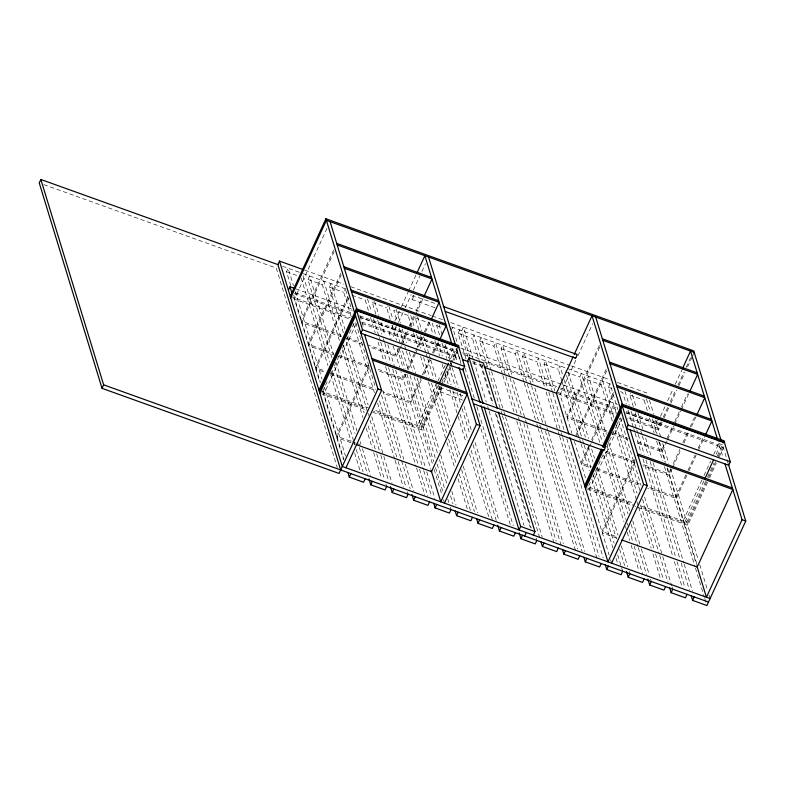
<?xml version="1.0" encoding="UTF-8"?>
<svg xmlns="http://www.w3.org/2000/svg" width="785" height="785" viewBox="0 0 785 785"><rect width="100%" height="100%" fill="white"/><g stroke="black" fill="none" stroke-linecap="round" stroke-linejoin="round"><path stroke-width="0.59" stroke-dasharray="3.92 2.94" d="M290.793 285.75L286.505 271.747L288.115 268.264L293.462 285.76M327.002 228.307L294.414 299.183L319.78 382.158M331.869 357.636L307.965 279.45L309.565 275.967L333.468 354.143M333.654 250.052L301.067 320.928L342.191 335.695M334.125 251.602L301.538 322.478L341.524 336.834M339.395 340.602L322.272 284.592L323.871 281.099L341.357 338.276M343.33 332.663L329.415 287.163L331.025 283.67L344.939 329.18M340.778 273.347L308.181 344.222L333.321 353.25M341.249 274.897L308.662 345.783L333.792 354.8M351.219 316.797L343.722 292.295L345.331 288.801M347.892 296.642L315.305 367.527L325.589 371.217M348.373 298.192L315.786 369.078L326.069 372.767M322.645 391.509L328.248 379.332M330.789 373.788L332.32 370.471M334.351 366.036L340.464 352.75M342.505 348.314L344.026 344.998M346.577 339.463L354.722 321.742M368.391 310.497L365.182 299.998L365.987 298.251M356.184 323.734L323.597 394.62L343.477 459.657M375.897 314.236L372.335 302.568L373.13 300.822M390.204 319.377L386.632 307.7L387.437 305.964M368.842 365.153L336.255 436.038L351.101 441.366M369.323 366.713L336.726 437.588L355.006 444.153M392.794 325.481L389.232 333.233L391.018 339.071M394.835 321.045L399.418 311.076M401.449 306.65L408.072 292.255M408.583 291.147L416.217 274.534M396.474 326.796L392.912 334.547L394.335 339.228M398.515 322.37L403.097 312.401M405.129 307.975L411.242 294.679M413.273 290.254L419.897 275.849M421.938 271.424L425.499 263.672M411.664 327.08L408.092 315.413L408.897 313.666M398.937 348.334L395.875 354.977L368.459 345.125M401.478 342.79L407.081 330.613M409.122 326.177L413.705 316.208M416.246 310.674L421.849 298.496M401.449 345.449L396.356 356.527L370.078 347.098M401.959 344.34L408.063 331.054M410.104 326.629L415.196 315.55M415.707 314.442L423.341 297.829M418.817 329.641L415.245 317.974L416.05 316.227M405.04 373.846L402.999 378.272L376.731 368.842M407.072 369.411L416.747 348.373M417.257 347.264L422.35 336.186M424.391 331.761L429.483 320.682M406.022 374.288L403.48 379.822L377.202 370.392M408.063 369.863L415.186 354.349M415.697 353.25L423.331 336.637M425.372 332.202L429.954 322.233M439.551 335.018L436.705 325.677L437.5 323.94M421.839 376.093L410.123 401.567L382.707 391.725M422.35 374.995L429.474 359.481M432.525 352.838L437.618 341.769M421.29 379.861L410.604 403.127L383.178 393.275M423.841 374.327L430.455 359.932M433.516 353.289L438.609 342.211M451.404 329.945L452.611 327.325L457.606 343.663M466.005 359.059L458.155 333.389L459.765 329.896L467.968 356.733M437.314 382.364L417.463 425.558L401.027 371.796M437.824 381.255L445.468 364.642M448.52 357.999L453.102 348.03L456.782 349.354M438.265 385.474L418.405 428.669L430.837 469.312M450.492 358.892L454.054 351.14L457.253 361.591M439.845 386.181L421.133 426.883L374.072 409.976M441.876 381.775L447.941 368.577M450.158 363.749L458.057 346.577M440.964 386.348L421.614 428.433L373.395 411.114M441.474 385.239L449.933 366.83M450.129 366.409L451.65 363.092M452.16 361.983L458.057 349.158M441.945 386.789L422.085 429.984L372.718 412.262M443.986 382.364L451.11 366.86M454.162 360.217L457.733 352.465L360.148 317.425M479.949 363.023L472.462 338.521L474.061 335.038L481.558 359.54M487.465 366.762L479.615 341.092L481.215 337.599L491.204 370.275M482.598 364.721L481.804 366.467L493.255 403.941M502.478 374.229L493.922 346.224L495.521 342.741L505.511 375.407M509.632 376.8L501.065 348.795L502.675 345.302L511.594 374.474M523.938 381.932L515.372 353.927L516.981 350.444L526.97 383.119M531.092 384.503L522.525 356.498L524.135 353.014L533.044 382.177M544.319 386.141L536.832 361.64L538.432 358.146L548.421 390.822M552.542 392.206L543.985 364.201L545.585 360.717L554.858 391.058M561.854 381.01L558.282 369.342L559.891 365.849L563.816 378.684M575.847 360.236L560.068 394.57L571.853 433.143M577.888 355.811L592.655 323.695M599.72 442.387L579.742 377.045L581.351 373.552L602.399 442.397M599.298 345.439L566.711 416.315L607.835 431.083M599.779 346.99L567.182 417.875L607.168 432.231M604.371 436.784L586.895 379.616L588.495 376.123L606.334 434.468M575.876 435.184L606.422 368.734M576.347 436.735L606.893 370.284M612.261 420.917L601.202 384.748L602.802 381.265L613.86 417.434M616.196 412.988L608.355 387.319L609.955 383.826L617.805 409.495M588.593 446.302L580.959 462.914L591.242 466.604M591.654 439.659L613.546 392.029M589.074 447.852L581.43 464.465L590.575 467.752M589.584 446.743L591.105 443.427M591.615 442.318L614.017 393.589M633.377 406.689L629.806 395.022L630.61 393.275M588.799 485.797L590.33 482.471M592.871 476.937L603.057 454.78M606.619 447.028L615.783 427.099M616.294 425.99L619.865 418.238M622.338 418.022L589.241 490.007L609.131 555.054M647.321 410.663L644.112 400.154L644.917 398.417M635.006 459.441L601.909 531.425L616.755 536.754M634.967 462.1L602.38 532.976L617.226 538.314M656.24 422.35L657.438 419.73M660.479 416.433L665.062 406.473M667.613 400.929L673.206 388.752M675.247 384.316L681.871 369.921M661.137 421.741L658.085 428.384L628.108 417.62M663.178 417.316L667.76 407.346M670.302 401.802L675.905 389.625M677.946 385.19L684.049 371.904M686.09 367.478L690.672 357.509M662.118 422.183L658.556 429.945L627.421 418.758M664.159 417.757L670.272 404.471M670.783 403.362L676.886 390.066M678.927 385.641L685.04 372.345M687.582 366.811L692.164 356.841M692.674 355.733L694.205 352.416M664.071 444.83L661.529 450.364L636.399 441.337M667.132 438.177L672.725 426M674.766 421.565L679.349 411.605M681.39 407.17L687.493 393.884M667.093 440.846L662 451.915L635.732 442.485M667.603 439.737L674.227 425.333M674.737 424.234L680.84 410.938M681.351 409.829L688.994 393.216M670.684 469.234L668.653 473.659L641.237 463.817M673.236 463.69L679.849 449.295M682.911 442.652L688.003 431.573M690.035 427.148L694.617 417.178M672.176 468.566L669.124 475.219L642.846 465.78M672.686 467.458L680.84 449.746M683.892 443.093L688.985 432.025M691.526 426.481L696.109 416.521M685.953 474.807L675.777 496.964L648.361 487.112M687.994 470.382L695.127 454.878M698.179 448.225L703.272 437.157M686.944 475.259L676.248 498.514L647.694 488.26M688.975 470.823L696.109 455.32M698.65 449.785L704.763 436.489M701.947 479.969L683.107 520.946L666.671 467.183M703.988 475.543L710.602 461.138M713.663 454.495L718.756 443.427L718.039 441.082M703.919 480.862L684.059 524.056L696.481 564.709M716.136 454.279L719.698 446.528L722.897 456.978M705.627 481.293L686.787 522.27L639.716 505.363M707.52 477.172L714.095 462.865M717.333 455.82L723.701 441.965M706.608 481.735L687.258 523.821L640.197 506.924M708.502 477.623L715.773 461.806M718.108 456.723L723.171 445.723M707.589 482.186L687.738 525.371L634.928 506.413M709.63 477.751L716.254 463.356M719.305 456.713L723.378 447.852L625.802 412.812M413.322 295.7A2.021 0.51 -70.2 0 1 412.635 298.791A2.021 0.51 -70.2 0 1 411.88 298.271A2.021 0.51 -70.2 0 1 413.322 295.7L436.352 303.962M411.899 299.468L437.225 308.564M304.786 270.187L343.869 284.219M350.767 286.692L431.22 315.59M432.378 316.002L442.72 319.711M450.767 322.606L570.303 365.525M571.46 365.938L610.534 379.969M617.432 382.452L647.321 393.177M282.492 266.243L302.029 273.259M303.187 273.671L345.714 288.949M451.463 326.913L611.23 384.287M43.852 184.612L276.291 268.077L337.295 467.615M286.505 271.747L297.515 275.702M307.965 279.45L322.272 284.592M329.415 287.163L343.722 292.295M351.974 295.258L365.182 299.998M372.335 302.568L386.632 307.7M408.092 315.413L393.785 310.271L397.357 321.938M415.245 317.974L429.552 323.116L433.114 334.783M436.705 325.677L442.2 327.659M458.155 333.389L472.462 338.521M479.615 341.092L493.922 346.224M501.065 348.795L515.372 353.927M522.525 356.498L536.832 361.64M543.985 364.201L558.282 369.342M565.435 371.904L579.742 377.045M586.895 379.616L601.202 384.748M608.355 387.319L612.751 388.899M620.454 391.666L622.652 392.451L626.224 404.118M629.806 395.022L644.112 400.154M295.788 288.851L351.13 308.721M460.667 348.059L617.481 404.363M718.756 443.427L722.426 444.742M295.337 292.756L351.837 313.038M359.677 315.864L457.91 351.13M462.522 352.789L559.381 387.564M560.529 387.986L618.188 408.681M626.253 411.585L722.906 446.292L728.706 465.279M294.169 293.649L351.827 314.353M359.893 317.248L457.9 352.445M463.67 354.516L468.282 356.164M484.423 361.963L555.917 387.633M560.529 389.291L617.02 409.574M626.253 412.89L659.685 424.901L658.458 420.868L654.876 428.62L656.309 433.291M290.264 296.308L350.218 317.837M361.748 321.978L459.755 357.175M472.442 361.728L482.824 365.457M483.972 365.869L487.436 367.105M557.772 392.363L616.578 413.479M293.04 298.692L349.541 318.975M362.228 323.528L460.236 358.725M472.913 363.278L483.295 367.007M558.223 393.913L614.743 414.205M347.902 337.746L361.61 342.672M612.408 432.721L628.402 438.472M346.087 338.482L363.229 344.635M611.741 433.87L627.735 439.61M441.553 388.025A2.021 0.51 -70.2 0 1 440.866 391.116A2.021 0.51 -70.2 0 1 440.1 390.596A2.021 0.51 -70.2 0 1 441.553 388.025L464.583 396.297M339.032 355.301L368.734 365.967M605.824 451.1L634.378 461.354M440.13 391.803L462.002 399.653M338.364 356.449L370.343 367.929M605.157 452.248L634.859 462.905M330.161 372.855L375.858 389.262M596.953 468.655L641.502 484.649M330.632 374.406L375.191 390.41M596.286 469.803L640.835 485.797M320.113 390.606L368.332 407.915M589.201 487.23L632.828 502.891M321.732 392.569L366.507 408.642M587.386 487.956L633.309 504.451M321.752 393.962L366.978 410.202M587.406 489.349L633.78 506.001M352.249 441.778L355.674 443.005M356.822 443.417L360.246 444.653M649.46 400.183L653.738 414.186M655.524 420.014L660.705 436.951M662.658 443.358L668.722 463.189M670.351 468.508L698.385 560.215M699.759 564.709L707.619 590.418M709.041 595.059L710.111 598.543M646.428 399.006L650.353 411.84M652.492 418.837L657.133 434.007M659.626 442.181L665.69 462.012M667.476 467.85L696.727 563.532M658.811 441.474L665.238 462.512M649.46 417.659L654.101 432.829M656.594 440.993L662.658 460.834M664.444 466.673L695.127 567.015M695.481 568.183L704.4 597.356M704.753 598.523L706.902 605.529M632.484 395.032L636.046 406.699M637.832 412.537L642.827 428.875M645.682 438.207L651.393 456.88M653.169 462.708L683.853 563.061M684.206 564.229L692.419 591.066M635.163 412.527L639.441 426.53M640.864 431.191L641.934 434.694M642.297 435.861L648.361 455.702M650.137 461.531L679.751 558.38M681.174 563.051L689.387 589.888M624.978 391.303L629.256 405.305M631.042 411.134L636.39 428.639M636.743 429.807L637.812 433.31M638.176 434.468L644.24 454.309M646.026 460.147L675.63 556.997M677.053 561.658L684.903 587.327M628.01 409.956L633.358 427.462M633.711 428.63L634.78 432.123M635.143 433.291L641.208 453.131M642.993 458.96L672.598 555.809M674.384 561.648L682.234 587.317M620.297 417.669L640.992 485.346M644.563 497.013L662.393 555.358M662.756 556.526L671.675 585.698M672.029 586.866L672.745 589.192M618.698 421.152L640.462 492.332M642.601 499.338L659.361 554.181M659.724 555.348L667.927 582.185M616.362 425.598L637.047 493.274M640.619 504.951L654.17 549.284M655.603 553.955L663.453 579.624M615.116 430.259L636.517 500.271M636.87 501.438L638.303 506.099M638.656 507.267L651.148 548.107M652.924 553.945L660.42 578.447M608.473 441.464L630.59 513.812M632.739 520.818L639.873 544.152M641.296 548.823L649.146 574.492M650.569 579.153L651.285 581.489M607.227 446.125L627.921 513.802M631.13 524.302L637.911 546.478M638.264 547.636L646.467 574.473M605.608 452.906L626.656 521.75M627.009 522.918L627.725 525.243M629.148 529.914L632.72 541.581M634.143 546.252L642.709 574.257M603.645 455.221L623.977 521.731M625.409 526.401L626.832 531.072M627.186 532.24L629.688 540.404M631.111 545.075L638.961 570.744M568.114 371.923L588.446 438.432M591.654 448.932L594.51 458.263M597.365 467.605L618.06 535.282M621.269 545.781L627.686 566.79M629.119 571.451L629.825 573.786M566.505 375.407L585.414 437.255M588.269 446.587L592.91 461.757M595.766 471.088L616.451 538.765M619.659 549.274L624.654 565.602M564.17 379.852L582.362 439.364M582.725 440.532L583.795 444.035M584.148 445.193L590.928 467.369M593.421 475.533L614.115 543.21M617.687 554.877L621.249 566.554M621.612 567.722L622.682 571.215M562.207 382.177L579.33 438.187M579.693 439.355L580.763 442.848M581.116 444.016L589.319 470.853M591.821 479.027L612.869 547.871M616.078 558.37L617.51 563.041M574.355 441.317L585.787 478.722M610.544 559.695L611.613 563.179M552.905 393.373L563.964 429.552M566.809 438.884L603.204 557.899M548.784 391.99L560.912 431.662M561.265 432.829L562.335 436.323M562.698 437.49L599.083 556.516M546.105 391.97L557.88 430.484M558.233 431.642L559.303 435.145M559.666 436.313L597.473 559.999M534.83 388.016L546.605 426.52M546.959 427.688L548.028 431.191M548.391 432.358L584.776 551.374M531.445 385.671L542.857 423.007M545.359 431.181L582.107 551.364M527.324 384.277L538.382 420.456M539.805 425.117L540.885 428.62M541.238 429.787L577.623 548.803M524.292 383.1L536.42 422.772M536.783 423.939L537.853 427.442M538.206 428.61L576.023 552.297M513.38 380.313L525.145 418.817M525.508 419.985L526.578 423.488M526.931 424.656L563.316 543.671M509.985 377.968L521.407 415.304M523.899 423.478L561.717 547.165M505.864 376.574L516.922 412.753M518.355 417.414L519.425 420.917M519.778 422.085L556.172 541.101M502.832 375.397L513.9 411.566M516.746 420.907L554.563 544.594M491.567 371.442L503.695 411.114M504.048 412.282L505.118 415.785M505.481 416.943L542.219 537.136M488.888 371.433L500.663 409.937M501.016 411.104L502.086 414.598M502.449 415.765L540.257 539.452M536.135 538.068L536.852 540.404M496.473 414.48L531.2 528.05M480.312 364.191L492.44 403.863M495.296 413.204L530.258 527.549M473.394 359.815L463.405 327.139L461.806 330.632L469.656 356.302M473.757 360.982L486.239 401.822M487.671 406.493L488.741 409.986M489.094 411.154L524.056 525.508M465.093 368.165L474.375 398.505M476.868 406.679L513.253 525.695M457.253 350.905L461.011 363.19M456.36 348.324L460.991 363.494M480.969 428.836L510.221 524.517M439.021 324.529L442.23 335.028M445.085 344.36L450.433 361.865M450.796 363.033L451.866 366.536M452.219 367.704L458.283 387.535M460.069 393.373L462.208 400.37M463.994 406.208L471.481 430.71M475.053 442.377L498.956 520.553M442.053 343.182L446.694 358.352M449.187 366.516L455.251 386.357M457.037 392.196L460.599 403.863M462.031 408.524L469.881 434.203M473.09 444.702L496.277 520.543M432.221 323.126L436.146 335.96M437.932 341.799L442.21 355.801M446.851 370.962L451.13 384.964M452.916 390.802L458.626 409.476M460.049 414.137L468.616 442.141M471.108 450.315L492.509 520.327M434.9 340.611L439.541 355.782M442.034 363.955L443.466 368.616M445.242 374.455L448.098 383.786M449.883 389.625L457.733 415.294M458.087 416.462L465.937 442.132M469.508 453.799L488.77 516.815M417.561 316.826L421.839 330.828M423.625 336.657L428.983 354.163M429.336 355.33L430.406 358.833M430.759 359.991L436.823 379.832M438.609 385.671L450.737 425.342M452.523 431.171L461.089 459.176M463.228 466.182L477.496 512.85M420.593 335.48L425.951 352.985M426.304 354.153L427.374 357.646M427.727 358.814L433.791 378.655M435.577 384.483L450.207 432.329M450.561 433.497L458.411 459.166M461.619 469.665L474.464 511.673M410.771 315.423L414.696 328.258M416.472 334.086L420.76 348.089M423.606 357.43L429.67 377.261M431.456 383.1L446.802 433.271M448.578 439.109L456.428 464.779M459.284 474.111L470.343 510.289M413.44 332.909L417.728 346.911M420.583 356.253L426.647 376.084M428.424 381.922L445.546 437.932M446.979 442.593L454.829 468.262M458.038 478.772L467.674 510.27M396.111 309.113L400.389 323.116M402.175 328.954L406.453 342.957M409.309 352.288L415.726 373.297M417.159 377.958L439.276 450.305M440.699 454.976L448.549 480.646M451.758 491.145L456.036 505.147M399.143 327.777L404.491 345.282M404.844 346.44L405.914 349.943M406.277 351.111L412.341 370.952M414.127 376.78L437.667 453.799M439.453 459.627L447.303 485.297M450.512 495.806L453.004 503.97M388.958 306.552L392.883 319.387M395.022 326.383L400.37 343.889M402.509 350.885L408.22 369.558M410.005 375.397L435.685 459.411M437.117 464.072L444.604 488.574M447.813 499.083L448.883 502.577M450.315 507.247L451.032 509.583M391.99 325.206L396.621 340.376M399.123 348.54L405.188 368.381M406.973 374.219L433.722 461.727M435.508 467.566L443.358 493.235M397.2 348.579L403.274 368.44M405.06 374.288L432.741 464.828M434.164 469.479L441.975 495.031M443.388 499.672L444.457 503.156M393.157 346.087L399.594 367.125M374.651 301.411L378.929 315.413M381.068 322.419L384.993 335.254M387.849 344.586L394.266 365.594M395.699 370.255L425.303 467.104M426.736 471.775L434.939 498.612M377.683 320.074L381.961 334.076M383.394 338.737L384.464 342.24M384.817 343.408L390.881 363.239M392.667 369.078L423.35 469.43M423.704 470.598L431.554 496.267M367.498 298.84L371.423 311.684M373.562 318.681L378.91 336.186M379.273 337.354L380.342 340.847M380.696 342.015L386.76 361.856M388.546 367.684L418.16 464.534M419.582 469.204L427.786 496.041M370.53 317.503L375.171 332.673M378.027 342.005L383.728 360.678M385.513 366.507L416.197 466.859M416.55 468.027L424.754 494.864M359.972 315.874L363.543 327.551M382.805 390.557L403.853 459.402M405.276 464.072L413.479 490.91M381.559 395.208L410.094 488.564M345.685 289.969L352.102 310.978M355.674 322.645L375.652 387.986M379.577 400.821L396.7 456.831M398.123 461.501L405.973 487.171M407.405 491.842L408.112 494.177M353.358 323.803L374.406 392.647M377.614 403.147L394.737 459.156M395.09 460.324L403.304 487.161M347.431 337.344L368.126 405.021M371.697 416.688L383.463 455.202M383.826 456.36L392.029 483.207M346.185 342.005L367.596 412.007M367.949 413.175L368.665 415.51M370.088 420.181L380.431 454.015M380.794 455.182L388.644 480.852M343.496 345.282L364.181 412.959M368.106 425.794L375.24 449.128M376.672 453.799L384.522 479.468M385.945 484.139L386.662 486.464M342.25 349.933L362.935 417.61M366.144 428.11L372.208 447.95M373.64 452.621L381.49 478.291M335.97 362.317L357.018 431.161M360.227 441.661L360.943 443.996M362.366 448.657L370.569 475.494M334.724 366.968L355.055 433.477M359.334 447.479L367.537 474.317M303.128 275.731L329.523 362.081M332.379 371.413L353.79 441.425M354.143 442.593L354.859 444.928M356.282 449.589L363.062 471.765M301.165 278.057L327.924 365.565M330.779 374.906L351.111 441.415M354.683 453.082L360.03 470.588M295.248 291.598L322.007 379.116M324.499 387.28L345.547 456.124M293.639 295.091L320.398 382.599M322.9 390.773L343.948 459.617"/><path stroke-width="1.18" d="M340.68 469.96L277.89 264.594L40.849 179.471L39.25 182.964L102.04 388.33L339.081 473.443L377.928 388.948L355.085 314.216M102.04 388.33L103.64 384.846L40.849 179.471M277.89 264.594L279.499 261.101L303.638 269.775M288.419 290.273L290.018 286.78L294.63 288.438M290.264 296.308L325.903 218.779L693.724 350.866L721.356 441.239M290.735 297.858L326.383 220.34L694.205 352.416M318.965 390.194L356.39 308.79L458.558 345.478L459.039 347.029L356.861 310.34L356.39 308.79M319.436 391.744L356.861 310.34M319.917 393.295L355.556 315.776M362.493 329.71L360.884 333.203L463.062 369.892L464.661 366.399L458.862 347.421L356.684 310.732L362.493 329.71L464.661 366.399M417.237 272.316L424.871 255.704L451.669 343.359M423.851 296.72L431.995 278.999L337.177 244.959M345.959 467.791L381.608 390.263L364.564 334.518M365.202 478.762L363.602 482.255L349.296 477.113L350.895 473.63M431.485 318.916L439.119 302.303L344.301 268.254M386.662 486.464L385.052 489.958L370.755 484.816L372.355 481.333M439.62 339.993L446.243 325.598L351.425 291.549M439.286 383.257L448.451 363.318M408.112 494.177L406.512 497.661L392.206 492.529L393.815 489.035M497.366 408.642L483.403 362.984L469.096 357.842L467.497 361.335L480.027 402.312M429.572 501.88L427.972 505.363L413.666 500.231L415.265 496.738M451.032 509.583L449.422 513.066L435.116 507.934L436.725 504.441M459.019 367.4L476.426 424.312L440.777 501.841L431.191 470.48M444.457 503.156L480.106 425.637L462.699 368.724M472.482 517.286L470.882 520.779L456.576 515.637L458.175 512.154M493.942 524.988L492.332 528.482L478.036 523.34L479.635 519.856M573.187 356.704L556.388 393.256L568.889 434.154M574.208 354.486L592.027 315.727L620.258 408.053M515.392 532.691L513.792 536.184L499.486 531.043L501.095 527.559M484.139 407.022L520.651 526.45L519.042 529.944L481.097 405.825M536.852 540.404L535.252 543.887L520.946 538.755L522.545 535.262M524.596 535.998L526.195 532.505M533.349 535.076L534.948 531.592L498.436 412.154M558.312 548.107L556.702 551.59L542.396 546.458L544.005 542.965M584.609 485.581L601.418 449.03M602.438 446.822L622.034 404.177L724.212 440.866L724.683 442.416L622.515 405.727L622.034 404.177M585.09 487.132L602.399 449.481M603.292 447.528L622.515 405.727M585.561 488.682L603.38 449.923M604.911 446.606L621.21 411.163M579.762 555.809L578.162 559.293L563.856 554.161L565.465 550.668M628.137 425.107L626.538 428.59L728.706 465.279L730.315 461.796L724.506 442.809L622.338 406.12L628.137 425.107L730.315 461.796M601.222 563.512L599.612 567.005L585.316 561.864L586.915 558.38M682.381 368.813L690.525 351.091L717.323 438.746M620.729 409.613L643.582 484.335L607.933 561.864L569.959 437.667M622.682 571.215L621.072 574.708L606.766 569.567L608.375 566.083M690.005 391.009L697.649 374.396L602.831 340.347M611.613 563.179L647.252 485.65L630.208 429.905M696.619 415.412L704.773 397.691L609.955 363.641M644.132 578.918L642.532 582.411L628.226 577.279L629.825 573.786M705.784 434.282L711.887 420.986L617.079 386.936M665.592 586.63L663.982 590.114L649.686 584.982L651.285 581.489M704.93 478.644L713.594 459.824M687.042 594.333L685.442 597.817L671.136 592.685L672.745 589.192M728.352 464.112L745.75 521.024L706.902 605.529L692.596 600.388L694.195 596.904M725.026 463.955L742.07 519.699L706.431 597.228L696.844 565.867M336.706 243.399L431.524 277.448M602.36 338.796L697.168 372.836M343.83 266.704L438.648 300.743M609.474 362.091L704.292 396.14M443.26 306.444L576.798 354.398M445.281 311.459L575.376 358.176M350.954 289.999L445.772 324.048M616.598 385.386L711.416 419.435M462.542 359.55L468.302 361.62M484.453 367.419L557.095 393.501M371.904 358.51L466.712 392.559M637.548 453.897L732.366 487.946M372.375 360.06L467.193 394.109L431.544 471.638L356.154 444.565M638.019 455.457L732.837 489.497L697.198 567.025L621.798 539.952M471.481 398.78L605.029 446.724M473.512 403.784L603.606 450.502M377.928 388.948L381.608 390.263M476.426 424.312L480.106 425.637M643.582 484.335L647.252 485.65M742.07 519.699L745.75 521.024M520.651 526.45L534.948 531.592M710.111 598.543L342.289 466.467L279.499 261.101M103.64 384.846L708.502 602.036M691.163 595.717L692.596 600.388M595.707 317.052L622.505 404.697M669.713 588.014L671.136 592.685M647.9 579.144L649.686 584.982M626.44 571.441L628.226 577.279M605.343 564.906L606.766 569.567M583.883 557.203L585.316 561.864M562.433 549.49L563.856 554.161M540.973 541.787L542.396 546.458M469.096 357.842L483.06 403.51M519.16 532.917L520.946 538.755M428.551 257.029L455.349 344.684M497.7 525.214L499.486 531.043M476.603 518.679L478.036 523.34M455.153 510.966L456.576 515.637M433.693 503.263L435.116 507.934M330.063 221.655L356.861 309.31M411.88 494.393L413.666 500.231M325.903 218.779L354.604 312.665M390.42 486.69L392.206 492.529M368.97 478.987L370.755 484.816M347.863 472.452L349.296 477.113M290.018 286.78L291.863 292.825M604.509 447.067A2.021 0.51 -70.2 0 1 605.147 447.362A2.021 0.51 -70.2 0 1 604.264 449.942A2.021 0.51 -70.2 0 1 603.479 450.099M576.661 354.388A2.021 0.51 -70.2 0 1 576.327 357.067A2.021 0.51 -70.2 0 1 575.277 357.411"/></g></svg>
